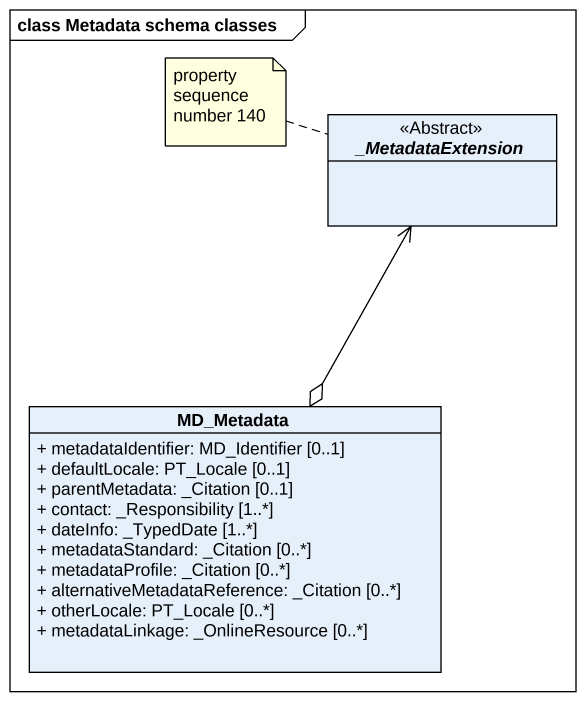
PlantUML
@startuml
mainframe class Metadata schema classes
hide circle
hide empty members
skinparam classAttributeIconSize 0
abstract class "_MetadataExtension" as MetadataExtension <<Abstract>>
class MD_Metadata {
  + metadataIdentifier: MD_Identifier [0..1]
  + defaultLocale: PT_Locale [0..1]
  + parentMetadata: _Citation [0..1]
  + contact: _Responsibility [1..*]
  + dateInfo: _TypedDate [1..*]
  + metadataStandard: _Citation [0..*]
  + metadataProfile: _Citation [0..*]
  + alternativeMetadataReference: _Citation [0..*]
  + otherLocale: PT_Locale [0..*]
  + metadataLinkage: _OnlineResource [0..*]
}
MD_Metadata o-up-> MetadataExtension
note left of MetadataExtension : property sequence number 140
@enduml
